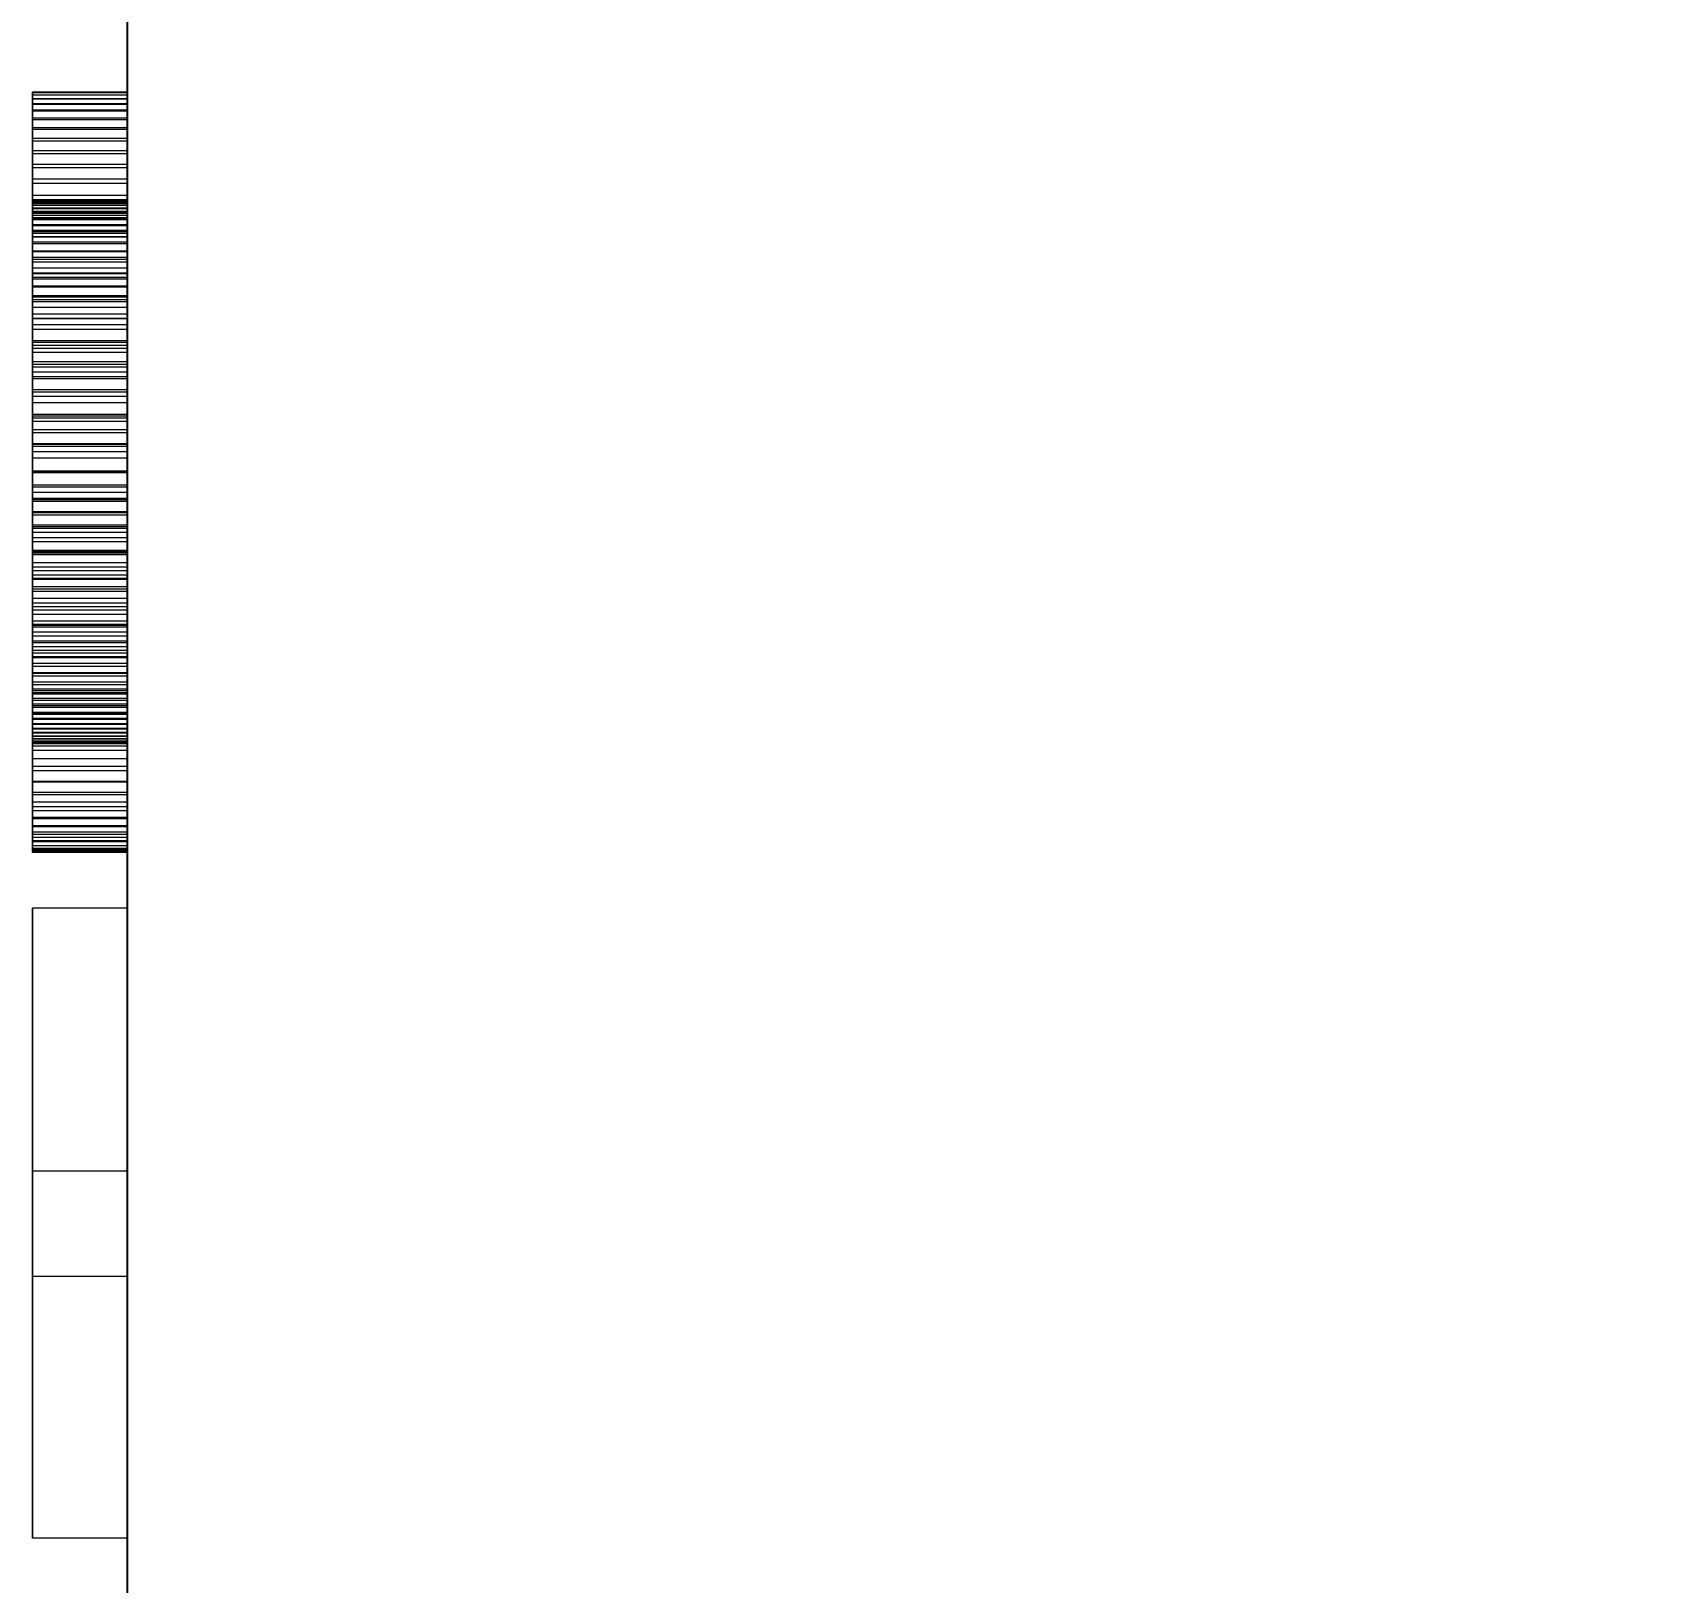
# Model space of a CAD drawing. Header units: millimetres. Extents: x 18 to 1043, y 90 to 420.
# Drawn here: x 272.492 to 275.938, y 171.114 to 174.384 of the extents above; entities that cross this region are included whole.
import ezdxf

# ---------------------------------------------------------------- set-up
doc = ezdxf.new("R2010")
doc.units = ezdxf.units.MM
doc.linetypes.add('WP_HIDDEN', pattern=[2.3, 1.5, -0.8])
for name, color, linetype, lineweight in [('DIMENSIONS', 7, 'CONTINUOUS', 18), ('HIDDEN', 7, 'WP_HIDDEN', 13), ('VISIBLE', 7, 'CONTINUOUS', 25)]:
    doc.layers.add(name, color=color, linetype=linetype, lineweight=lineweight)
doc.styles.add('CJK', font='Arial Unicode.ttf')
doc.styles.add('OpenSansCondensed-Light', font='OpenSansCondensed-Light.ttf')
doc.dimstyles.new('EZDXF', dxfattribs={"dimtxt": 0.25, "dimasz": 0.175, "dimexe": 0.375, "dimexo": 0.125, "dimgap": 0.1, "dimtad": 1, "dimlfac": 100, "dimzin": 12, "dimdsep": 46, "dimtxsty": 'OpenSansCondensed-Light', "dimblk": 'ARCHTICK', "dimcen": 2.5, "dimazin": 3, "dimtfac": 0.5, "dimtmove": 2, "dimatfit": 3})

# ---------------------------------------------------------------- blocks, each defined once
blk = doc.blocks.new('_ARCHTICK')
at = {"color": 0, "linetype": 'BYBLOCK', "const_width": 0.15}
blk.add_lwpolyline([(-0.5, -0.5), (0.5, 0.5)], dxfattribs=at)

msp = doc.modelspace()

# ---------------------------------------------------------------- linework, layer by layer
at = {"layer": 'HIDDEN', "ltscale": 1.538462}
for p, q in [((272.69231, 174.25853), (272.49231, 174.25853)), ((272.49231, 174.25853), (272.49231, 174.25701)), ((272.49231, 174.25693), (272.49231, 174.25853)), ((272.69231, 174.25701), (272.49231, 174.25701)), ((272.49231, 174.25701), (272.49231, 174.25242)), ((272.69231, 174.25693), (272.49231, 174.25693)), ((272.49231, 174.2521), (272.49231, 174.25693)), ((272.69231, 174.25242), (272.49231, 174.25242)), ((272.49231, 174.25242), (272.49231, 174.24478)), ((272.69231, 174.2521), (272.49231, 174.2521)), ((272.49231, 174.24406), (272.49231, 174.2521)), ((272.69231, 174.24478), (272.49231, 174.24478)), ((272.49231, 174.24478), (272.49231, 174.23408)), ((272.69231, 174.24406), (272.49231, 174.24406)), ((272.49231, 174.23279), (272.49231, 174.24406)), ((272.69231, 174.23408), (272.49231, 174.23408)), ((272.49231, 174.23408), (272.49231, 174.22033)), ((272.69231, 174.23279), (272.49231, 174.23279)), ((272.49231, 174.21831), (272.49231, 174.23279)), ((272.69231, 174.25853), (272.69231, 174.25701)), ((272.69231, 174.25693), (272.69231, 174.25853)), ((272.69231, 174.25701), (272.69231, 174.25242)), ((272.69231, 174.2521), (272.69231, 174.25693)), ((272.69231, 174.25242), (272.69231, 174.24478)), ((272.69231, 174.24406), (272.69231, 174.2521)), ((272.69231, 174.24478), (272.69231, 174.23408)), ((272.69231, 174.23279), (272.69231, 174.24406)), ((272.69231, 174.23408), (272.69231, 174.22033)), ((272.69231, 174.21831), (272.69231, 174.23279)), ((272.69231, 174.22033), (272.49231, 174.22033)), ((272.49231, 174.22033), (272.49231, 174.20351)), ((272.69231, 174.21831), (272.49231, 174.21831)), ((272.49231, 174.20062), (272.49231, 174.21831)), ((272.69231, 174.20351), (272.49231, 174.20351)), ((272.49231, 174.20351), (272.49231, 174.18364)), ((272.69231, 174.20062), (272.49231, 174.20062)), ((272.49231, 174.1797), (272.49231, 174.20062)), ((272.69231, 174.22033), (272.69231, 174.20351)), ((272.69231, 174.20062), (272.69231, 174.21831)), ((272.69231, 174.20351), (272.69231, 174.18364)), ((272.69231, 174.1797), (272.69231, 174.20062)), ((272.69231, 174.18364), (272.49231, 174.18364)), ((272.49231, 174.18364), (272.49231, 174.16072)), ((272.69231, 174.1797), (272.49231, 174.1797)), ((272.49231, 174.15557), (272.49231, 174.1797)), ((272.69231, 174.16072), (272.49231, 174.16072)), ((272.49231, 174.16072), (272.49231, 174.13488)), ((272.69231, 174.18364), (272.69231, 174.16072)), ((272.69231, 174.15557), (272.69231, 174.1797)), ((272.69231, 174.16072), (272.69231, 174.13488)), ((272.69231, 174.15557), (272.49231, 174.15557)), ((272.49231, 174.12849), (272.49231, 174.15557)), ((272.69231, 174.13488), (272.49231, 174.13488)), ((272.49231, 174.13488), (272.49231, 174.10627)), ((272.69231, 174.12849), (272.49231, 174.12849)), ((272.49231, 174.09873), (272.49231, 174.12849)), ((272.69231, 174.12849), (272.69231, 174.15557)), ((272.69231, 174.13488), (272.69231, 174.10627)), ((272.69231, 174.09873), (272.69231, 174.12849)), ((272.69231, 174.10627), (272.49231, 174.10627)), ((272.49231, 174.10627), (272.49231, 174.07489)), ((272.69231, 174.09873), (272.49231, 174.09873)), ((272.49231, 174.06628), (272.49231, 174.09873)), ((272.69231, 174.10627), (272.69231, 174.07489)), ((272.69231, 174.06628), (272.69231, 174.09873)), ((272.69231, 174.07489), (272.49231, 174.07489)), ((272.49231, 174.07489), (272.49231, 174.04074)), ((272.69231, 174.06628), (272.49231, 174.06628)), ((272.49231, 174.03116), (272.49231, 174.06628)), ((272.69231, 174.07489), (272.69231, 174.04074)), ((272.69231, 174.03116), (272.69231, 174.06628)), ((272.69231, 174.04074), (272.49231, 174.04074)), ((272.49231, 174.04074), (272.49231, 174.00381)), ((272.49231, 173.99335), (272.49231, 174.03116)), ((272.69231, 174.03116), (272.49231, 174.03116)), ((272.49231, 174.02864), (272.49231, 174.02973)), ((272.49231, 174.02973), (272.49231, 174.02909)), ((272.69231, 174.02973), (272.49231, 174.02973)), ((272.49231, 174.02909), (272.49231, 174.0272)), ((272.69231, 174.02909), (272.49231, 174.02909)), ((272.49231, 174.0254), (272.49231, 174.02864)), ((272.69231, 174.02864), (272.49231, 174.02864)), ((272.49231, 174.0272), (272.49231, 174.02403)), ((272.69231, 174.0272), (272.49231, 174.0272)), ((272.49231, 174.01999), (272.49231, 174.0254)), ((272.69231, 174.0254), (272.49231, 174.0254)), ((272.49231, 174.02403), (272.49231, 174.01961)), ((272.69231, 174.02403), (272.49231, 174.02403)), ((272.69231, 174.04074), (272.69231, 174.00381)), ((272.69231, 173.99335), (272.69231, 174.03116)), ((272.69231, 174.02864), (272.69231, 174.02973)), ((272.69231, 174.02973), (272.69231, 174.02909)), ((272.69231, 174.02909), (272.69231, 174.0272)), ((272.69231, 174.0254), (272.69231, 174.02864)), ((272.69231, 174.0272), (272.69231, 174.02403)), ((272.69231, 174.01999), (272.69231, 174.0254)), ((272.69231, 174.02403), (272.69231, 174.01961)), ((272.49231, 174.01242), (272.49231, 174.01999)), ((272.69231, 174.01999), (272.49231, 174.01999)), ((272.49231, 174.01961), (272.49231, 174.01392)), ((272.69231, 174.01961), (272.49231, 174.01961)), ((272.49231, 174.01392), (272.49231, 174.00696)), ((272.69231, 174.01392), (272.49231, 174.01392)), ((272.49231, 174.00269), (272.49231, 174.01242)), ((272.69231, 174.01242), (272.49231, 174.01242)), ((272.49231, 174.00696), (272.49231, 173.99874)), ((272.69231, 174.00696), (272.49231, 174.00696)), ((272.69231, 174.00381), (272.49231, 174.00381)), ((272.49231, 174.00381), (272.49231, 173.96412)), ((272.49231, 173.99079), (272.49231, 174.00269)), ((272.69231, 174.00269), (272.49231, 174.00269)), ((272.49231, 173.99874), (272.49231, 173.98925)), ((272.69231, 173.99874), (272.49231, 173.99874)), ((272.49231, 173.95286), (272.49231, 173.99335)), ((272.69231, 173.99335), (272.49231, 173.99335)), ((272.49231, 173.97673), (272.49231, 173.99079)), ((272.69231, 173.99079), (272.49231, 173.99079)), ((272.49231, 173.98925), (272.49231, 173.9785)), ((272.69231, 173.98925), (272.49231, 173.98925)), ((272.69231, 174.01242), (272.69231, 174.01999)), ((272.69231, 174.01961), (272.69231, 174.01392)), ((272.69231, 174.01392), (272.69231, 174.00696)), ((272.69231, 174.00269), (272.69231, 174.01242)), ((272.69231, 174.00696), (272.69231, 173.99874)), ((272.69231, 174.00381), (272.69231, 173.96412)), ((272.69231, 173.99079), (272.69231, 174.00269)), ((272.69231, 173.99874), (272.69231, 173.98925)), ((272.69231, 173.95286), (272.69231, 173.99335)), ((272.69231, 173.97673), (272.69231, 173.99079)), ((272.69231, 173.98925), (272.69231, 173.9785)), ((272.49231, 173.9785), (272.49231, 173.96649)), ((272.69231, 173.9785), (272.49231, 173.9785)), ((272.49231, 173.96051), (272.49231, 173.97673)), ((272.69231, 173.97673), (272.49231, 173.97673)), ((272.49231, 173.96649), (272.49231, 173.95321)), ((272.69231, 173.96649), (272.49231, 173.96649)), ((272.69231, 173.96412), (272.49231, 173.96412)), ((272.49231, 173.96412), (272.49231, 173.92166)), ((272.49231, 173.94221), (272.49231, 173.96051)), ((272.69231, 173.96051), (272.49231, 173.96051)), ((272.49231, 173.95321), (272.49231, 173.93867)), ((272.69231, 173.95321), (272.49231, 173.95321)), ((272.69231, 173.9785), (272.69231, 173.96649)), ((272.69231, 173.96051), (272.69231, 173.97673)), ((272.69231, 173.96649), (272.69231, 173.95321)), ((272.69231, 173.96412), (272.69231, 173.92166)), ((272.69231, 173.94221), (272.69231, 173.96051)), ((272.69231, 173.95321), (272.69231, 173.93867)), ((272.49231, 173.90969), (272.49231, 173.95286)), ((272.69231, 173.95286), (272.49231, 173.95286)), ((272.49231, 173.9219), (272.49231, 173.94221)), ((272.69231, 173.94221), (272.49231, 173.94221)), ((272.49231, 173.93867), (272.49231, 173.92286)), ((272.69231, 173.93867), (272.49231, 173.93867)), ((272.49231, 173.92286), (272.49231, 173.90578)), ((272.69231, 173.92286), (272.49231, 173.92286)), ((272.49231, 173.89959), (272.49231, 173.9219)), ((272.69231, 173.9219), (272.49231, 173.9219)), ((272.69231, 173.92166), (272.49231, 173.92166)), ((272.49231, 173.92166), (272.49231, 173.87642)), ((272.69231, 173.90969), (272.69231, 173.95286)), ((272.69231, 173.9219), (272.69231, 173.94221)), ((272.69231, 173.93867), (272.69231, 173.92286)), ((272.69231, 173.92286), (272.69231, 173.90578)), ((272.69231, 173.89959), (272.69231, 173.9219)), ((272.69231, 173.92166), (272.69231, 173.87642)), ((272.49231, 173.86384), (272.49231, 173.90969)), ((272.69231, 173.90969), (272.49231, 173.90969)), ((272.49231, 173.90578), (272.49231, 173.88745)), ((272.69231, 173.90578), (272.49231, 173.90578)), ((272.49231, 173.87528), (272.49231, 173.89959)), ((272.69231, 173.89959), (272.49231, 173.89959)), ((272.49231, 173.88745), (272.49231, 173.86784)), ((272.69231, 173.88745), (272.49231, 173.88745)), ((272.69231, 173.86384), (272.69231, 173.90969)), ((272.69231, 173.90578), (272.69231, 173.88745)), ((272.69231, 173.87528), (272.69231, 173.89959)), ((272.69231, 173.88745), (272.69231, 173.86784)), ((272.69231, 173.87642), (272.49231, 173.87642)), ((272.49231, 173.87642), (272.49231, 173.82909)), ((272.49231, 173.84897), (272.49231, 173.87528)), ((272.69231, 173.87528), (272.49231, 173.87528)), ((272.49231, 173.86784), (272.49231, 173.84726)), ((272.69231, 173.86784), (272.49231, 173.86784)), ((272.49231, 173.81618), (272.49231, 173.86384)), ((272.69231, 173.86384), (272.49231, 173.86384)), ((272.69231, 173.87642), (272.69231, 173.82909)), ((272.69231, 173.84897), (272.69231, 173.87528)), ((272.69231, 173.86784), (272.69231, 173.84726)), ((272.69231, 173.81618), (272.69231, 173.86384)), ((272.49231, 173.82065), (272.49231, 173.84897)), ((272.69231, 173.84897), (272.49231, 173.84897)), ((272.49231, 173.84726), (272.49231, 173.82599)), ((272.69231, 173.84726), (272.49231, 173.84726)), ((272.69231, 173.82909), (272.49231, 173.82909)), ((272.49231, 173.82909), (272.49231, 173.78032)), ((272.49231, 173.82599), (272.49231, 173.80402)), ((272.69231, 173.82599), (272.49231, 173.82599)), ((272.49231, 173.79033), (272.49231, 173.82065)), ((272.69231, 173.82065), (272.49231, 173.82065)), ((272.49231, 173.7676), (272.49231, 173.81618)), ((272.69231, 173.81618), (272.49231, 173.81618)), ((272.69231, 173.82065), (272.69231, 173.84897)), ((272.69231, 173.84726), (272.69231, 173.82599)), ((272.69231, 173.82909), (272.69231, 173.78032)), ((272.69231, 173.82599), (272.69231, 173.80402)), ((272.69231, 173.79033), (272.69231, 173.82065)), ((272.69231, 173.7676), (272.69231, 173.81618)), ((272.49231, 173.80402), (272.49231, 173.78136)), ((272.69231, 173.80402), (272.49231, 173.80402)), ((272.49231, 173.75801), (272.49231, 173.79033)), ((272.69231, 173.79033), (272.49231, 173.79033)), ((272.49231, 173.78136), (272.49231, 173.75801)), ((272.69231, 173.78136), (272.49231, 173.78136)), ((272.69231, 173.80402), (272.69231, 173.78136)), ((272.69231, 173.75801), (272.69231, 173.79033)), ((272.69231, 173.78136), (272.69231, 173.75801)), ((272.69231, 173.78032), (272.49231, 173.78032)), ((272.49231, 173.78032), (272.49231, 173.73013)), ((272.49231, 173.71808), (272.49231, 173.7676)), ((272.69231, 173.7676), (272.49231, 173.7676)), ((272.49231, 173.72418), (272.49231, 173.75801)), ((272.49231, 173.75801), (272.49231, 173.73396)), ((272.69231, 173.75801), (272.49231, 173.75801)), ((272.69231, 173.75801), (272.49231, 173.75801)), ((272.69231, 173.78032), (272.69231, 173.73013)), ((272.69231, 173.71808), (272.69231, 173.7676)), ((272.69231, 173.72418), (272.69231, 173.75801)), ((272.69231, 173.75801), (272.69231, 173.73396)), ((272.49231, 173.73396), (272.49231, 173.70922)), ((272.69231, 173.73396), (272.49231, 173.73396)), ((272.69231, 173.73013), (272.49231, 173.73013)), ((272.49231, 173.73013), (272.49231, 173.6785)), ((272.49231, 173.68934), (272.49231, 173.72418)), ((272.69231, 173.72418), (272.49231, 173.72418)), ((272.49231, 173.66763), (272.49231, 173.71808)), ((272.69231, 173.71808), (272.49231, 173.71808)), ((272.69231, 173.73396), (272.69231, 173.70922)), ((272.69231, 173.73013), (272.69231, 173.6785)), ((272.69231, 173.68934), (272.69231, 173.72418)), ((272.69231, 173.66763), (272.69231, 173.71808)), ((272.49231, 173.70922), (272.49231, 173.68379)), ((272.69231, 173.70922), (272.49231, 173.70922)), ((272.49231, 173.65347), (272.49231, 173.68934)), ((272.69231, 173.68934), (272.49231, 173.68934)), ((272.49231, 173.68379), (272.49231, 173.65767)), ((272.69231, 173.68379), (272.49231, 173.68379)), ((272.69231, 173.6785), (272.49231, 173.6785)), ((272.49231, 173.6785), (272.49231, 173.62545)), ((272.69231, 173.70922), (272.69231, 173.68379)), ((272.69231, 173.65347), (272.69231, 173.68934)), ((272.69231, 173.68379), (272.69231, 173.65767)), ((272.69231, 173.6785), (272.69231, 173.62545)), ((272.49231, 173.61626), (272.49231, 173.66763)), ((272.69231, 173.66763), (272.49231, 173.66763)), ((272.49231, 173.65767), (272.49231, 173.63086)), ((272.69231, 173.65767), (272.49231, 173.65767)), ((272.49231, 173.61658), (272.49231, 173.65347)), ((272.69231, 173.65347), (272.49231, 173.65347)), ((272.69231, 173.61626), (272.69231, 173.66763)), ((272.69231, 173.65767), (272.69231, 173.63086)), ((272.69231, 173.61658), (272.69231, 173.65347)), ((272.49231, 173.63086), (272.49231, 173.60335)), ((272.69231, 173.63086), (272.49231, 173.63086)), ((272.69231, 173.62545), (272.49231, 173.62545)), ((272.49231, 173.62545), (272.49231, 173.57096)), ((272.49231, 173.57868), (272.49231, 173.61658)), ((272.69231, 173.61658), (272.49231, 173.61658)), ((272.49231, 173.56396), (272.49231, 173.61626)), ((272.69231, 173.61626), (272.49231, 173.61626)), ((272.69231, 173.63086), (272.69231, 173.60335)), ((272.69231, 173.62545), (272.69231, 173.57096)), ((272.69231, 173.57868), (272.69231, 173.61658)), ((272.69231, 173.56396), (272.69231, 173.61626)), ((272.49231, 173.60335), (272.49231, 173.57515)), ((272.69231, 173.60335), (272.49231, 173.60335)), ((272.49231, 173.53975), (272.49231, 173.57868)), ((272.69231, 173.57868), (272.49231, 173.57868)), ((272.49231, 173.57515), (272.49231, 173.54625)), ((272.69231, 173.57515), (272.49231, 173.57515)), ((272.69231, 173.60335), (272.69231, 173.57515)), ((272.69231, 173.53975), (272.69231, 173.57868)), ((272.69231, 173.57515), (272.69231, 173.54625)), ((272.69231, 173.57096), (272.49231, 173.57096)), ((272.49231, 173.57096), (272.49231, 173.51505)), ((272.49231, 173.51072), (272.49231, 173.56396)), ((272.69231, 173.56396), (272.49231, 173.56396)), ((272.49231, 173.54625), (272.49231, 173.51667)), ((272.69231, 173.54625), (272.49231, 173.54625)), ((272.49231, 173.49981), (272.49231, 173.53975)), ((272.69231, 173.53975), (272.49231, 173.53975)), ((272.69231, 173.57096), (272.69231, 173.51505)), ((272.69231, 173.51072), (272.69231, 173.56396)), ((272.69231, 173.54625), (272.69231, 173.51667)), ((272.69231, 173.49981), (272.69231, 173.53975)), ((272.49231, 173.51667), (272.49231, 173.48639)), ((272.69231, 173.51667), (272.49231, 173.51667)), ((272.69231, 173.51505), (272.49231, 173.51505)), ((272.49231, 173.51505), (272.49231, 173.4577)), ((272.49231, 173.45656), (272.49231, 173.51072)), ((272.69231, 173.51072), (272.49231, 173.51072)), ((272.69231, 173.51667), (272.69231, 173.48639)), ((272.69231, 173.51505), (272.69231, 173.4577)), ((272.69231, 173.45656), (272.69231, 173.51072)), ((272.49231, 173.45885), (272.49231, 173.49981)), ((272.69231, 173.49981), (272.49231, 173.49981)), ((272.49231, 173.48639), (272.49231, 173.45541)), ((272.69231, 173.48639), (272.49231, 173.48639)), ((272.69231, 173.45885), (272.69231, 173.49981)), ((272.69231, 173.48639), (272.69231, 173.45541)), ((272.49231, 173.42964), (272.49231, 173.45885)), ((272.69231, 173.45885), (272.49231, 173.45885)), ((272.69231, 173.4577), (272.49231, 173.4577)), ((272.49231, 173.4577), (272.49231, 173.41388)), ((272.49231, 173.39814), (272.49231, 173.45656)), ((272.69231, 173.45656), (272.49231, 173.45656)), ((272.49231, 173.45541), (272.49231, 173.42499)), ((272.69231, 173.45541), (272.49231, 173.45541)), ((272.69231, 173.42964), (272.69231, 173.45885)), ((272.69231, 173.4577), (272.69231, 173.41388)), ((272.69231, 173.39814), (272.69231, 173.45656)), ((272.69231, 173.45541), (272.69231, 173.42499)), ((272.49231, 173.40096), (272.49231, 173.42964)), ((272.69231, 173.42964), (272.49231, 173.42964)), ((272.49231, 173.42499), (272.49231, 173.39522)), ((272.69231, 173.42499), (272.49231, 173.42499)), ((272.69231, 173.41388), (272.49231, 173.41388)), ((272.49231, 173.41388), (272.49231, 173.37108)), ((272.69231, 173.40096), (272.69231, 173.42964)), ((272.69231, 173.42499), (272.69231, 173.39522)), ((272.69231, 173.41388), (272.69231, 173.37108)), ((272.49231, 173.37278), (272.49231, 173.40096)), ((272.69231, 173.40096), (272.49231, 173.40096)), ((272.49231, 173.3413), (272.49231, 173.39814)), ((272.69231, 173.39814), (272.49231, 173.39814)), ((272.49231, 173.39522), (272.49231, 173.36609)), ((272.69231, 173.39522), (272.49231, 173.39522)), ((272.49231, 173.34512), (272.49231, 173.37278)), ((272.69231, 173.37278), (272.49231, 173.37278)), ((272.69231, 173.37108), (272.49231, 173.37108)), ((272.49231, 173.37108), (272.49231, 173.32929)), ((272.69231, 173.37278), (272.69231, 173.40096)), ((272.69231, 173.3413), (272.69231, 173.39814)), ((272.69231, 173.39522), (272.69231, 173.36609)), ((272.69231, 173.34512), (272.69231, 173.37278)), ((272.69231, 173.37108), (272.69231, 173.32929)), ((272.49231, 173.36609), (272.49231, 173.33761)), ((272.69231, 173.36609), (272.49231, 173.36609)), ((272.49231, 173.31797), (272.49231, 173.34512)), ((272.69231, 173.34512), (272.49231, 173.34512)), ((272.49231, 173.28602), (272.49231, 173.3413)), ((272.69231, 173.3413), (272.49231, 173.3413)), ((272.49231, 173.33761), (272.49231, 173.30978)), ((272.69231, 173.33761), (272.49231, 173.33761)), ((272.69231, 173.36609), (272.69231, 173.33761)), ((272.69231, 173.31797), (272.69231, 173.34512)), ((272.69231, 173.28602), (272.69231, 173.3413)), ((272.69231, 173.33761), (272.69231, 173.30978)), ((272.69231, 173.32929), (272.49231, 173.32929)), ((272.49231, 173.32929), (272.49231, 173.28853)), ((272.49231, 173.29134), (272.49231, 173.31797)), ((272.69231, 173.31797), (272.49231, 173.31797)), ((272.49231, 173.30978), (272.49231, 173.2826)), ((272.69231, 173.30978), (272.49231, 173.30978)), ((272.69231, 173.32929), (272.69231, 173.28853)), ((272.69231, 173.29134), (272.69231, 173.31797)), ((272.69231, 173.30978), (272.69231, 173.2826)), ((272.49231, 173.26522), (272.49231, 173.29134)), ((272.69231, 173.29134), (272.49231, 173.29134)), ((272.69231, 173.28853), (272.49231, 173.28853)), ((272.49231, 173.28853), (272.49231, 173.24878)), ((272.49231, 173.23233), (272.49231, 173.28602)), ((272.69231, 173.28602), (272.49231, 173.28602)), ((272.49231, 173.2826), (272.49231, 173.25607)), ((272.69231, 173.2826), (272.49231, 173.2826)), ((272.49231, 173.23962), (272.49231, 173.26522)), ((272.69231, 173.26522), (272.49231, 173.26522)), ((272.69231, 173.26522), (272.69231, 173.29134)), ((272.69231, 173.28853), (272.69231, 173.24878)), ((272.69231, 173.23233), (272.69231, 173.28602)), ((272.69231, 173.2826), (272.69231, 173.25607)), ((272.69231, 173.23962), (272.69231, 173.26522)), ((272.49231, 173.25607), (272.49231, 173.23018)), ((272.69231, 173.25607), (272.49231, 173.25607)), ((272.69231, 173.24878), (272.49231, 173.24878)), ((272.49231, 173.24878), (272.49231, 173.21005)), ((272.49231, 173.21453), (272.49231, 173.23962)), ((272.69231, 173.23962), (272.49231, 173.23962)), ((272.49231, 173.1802), (272.49231, 173.23233)), ((272.69231, 173.23233), (272.49231, 173.23233)), ((272.49231, 173.23018), (272.49231, 173.20494)), ((272.69231, 173.23018), (272.49231, 173.23018)), ((272.69231, 173.25607), (272.69231, 173.23018)), ((272.69231, 173.24878), (272.69231, 173.21005)), ((272.69231, 173.21453), (272.69231, 173.23962)), ((272.69231, 173.1802), (272.69231, 173.23233)), ((272.69231, 173.23018), (272.69231, 173.20494)), ((272.49231, 173.18995), (272.49231, 173.21453)), ((272.69231, 173.21453), (272.49231, 173.21453)), ((272.69231, 173.21005), (272.49231, 173.21005)), ((272.49231, 173.21005), (272.49231, 173.17234)), ((272.49231, 173.20494), (272.49231, 173.18035)), ((272.69231, 173.20494), (272.49231, 173.20494)), ((272.69231, 173.18995), (272.69231, 173.21453)), ((272.69231, 173.21005), (272.69231, 173.17234)), ((272.69231, 173.20494), (272.69231, 173.18035)), ((272.49231, 173.16589), (272.49231, 173.18995)), ((272.69231, 173.18995), (272.49231, 173.18995)), ((272.49231, 173.18035), (272.49231, 173.15641)), ((272.69231, 173.18035), (272.49231, 173.18035)), ((272.49231, 173.12965), (272.49231, 173.1802)), ((272.69231, 173.1802), (272.49231, 173.1802)), ((272.69231, 173.17234), (272.49231, 173.17234)), ((272.49231, 173.17234), (272.49231, 173.13565)), ((272.49231, 173.14234), (272.49231, 173.16589)), ((272.69231, 173.16589), (272.49231, 173.16589)), ((272.69231, 173.16589), (272.69231, 173.18995)), ((272.69231, 173.18035), (272.69231, 173.15641)), ((272.69231, 173.12965), (272.69231, 173.1802)), ((272.69231, 173.17234), (272.69231, 173.13565)), ((272.69231, 173.14234), (272.69231, 173.16589)), ((272.49231, 173.15641), (272.49231, 173.13312)), ((272.69231, 173.15641), (272.49231, 173.15641)), ((272.49231, 173.1193), (272.49231, 173.14234)), ((272.69231, 173.14234), (272.49231, 173.14234)), ((272.69231, 173.13565), (272.49231, 173.13565)), ((272.49231, 173.13565), (272.49231, 173.09998)), ((272.49231, 173.13312), (272.49231, 173.11047)), ((272.69231, 173.13312), (272.49231, 173.13312)), ((272.49231, 173.08067), (272.49231, 173.12965)), ((272.69231, 173.12965), (272.49231, 173.12965)), ((272.69231, 173.15641), (272.69231, 173.13312)), ((272.69231, 173.1193), (272.69231, 173.14234)), ((272.69231, 173.13565), (272.69231, 173.09998)), ((272.69231, 173.13312), (272.69231, 173.11047)), ((272.69231, 173.08067), (272.69231, 173.12965)), ((272.49231, 173.09678), (272.49231, 173.1193)), ((272.69231, 173.1193), (272.49231, 173.1193)), ((272.49231, 173.11047), (272.49231, 173.08847)), ((272.69231, 173.11047), (272.49231, 173.11047)), ((272.69231, 173.09998), (272.49231, 173.09998)), ((272.49231, 173.09998), (272.49231, 173.06533)), ((272.49231, 173.07478), (272.49231, 173.09678)), ((272.69231, 173.09678), (272.49231, 173.09678)), ((272.69231, 173.09678), (272.69231, 173.1193)), ((272.69231, 173.11047), (272.69231, 173.08847)), ((272.69231, 173.09998), (272.69231, 173.06533)), ((272.69231, 173.07478), (272.69231, 173.09678)), ((272.49231, 173.08847), (272.49231, 173.06712)), ((272.69231, 173.08847), (272.49231, 173.08847)), ((272.49231, 173.03326), (272.49231, 173.08067)), ((272.69231, 173.08067), (272.49231, 173.08067)), ((272.49231, 173.05328), (272.49231, 173.07478)), ((272.69231, 173.07478), (272.49231, 173.07478)), ((272.49231, 173.06712), (272.49231, 173.04642)), ((272.69231, 173.06712), (272.49231, 173.06712)), ((272.69231, 173.06533), (272.49231, 173.06533)), ((272.49231, 173.06533), (272.49231, 173.0317)), ((272.69231, 173.08847), (272.69231, 173.06712)), ((272.69231, 173.03326), (272.69231, 173.08067)), ((272.69231, 173.05328), (272.69231, 173.07478)), ((272.69231, 173.06712), (272.69231, 173.04642)), ((272.69231, 173.06533), (272.69231, 173.0317)), ((272.49231, 173.03271), (272.49231, 173.05328)), ((272.69231, 173.05328), (272.49231, 173.05328)), ((272.49231, 173.04642), (272.49231, 173.02668)), ((272.69231, 173.04642), (272.49231, 173.04642)), ((272.49231, 172.98805), (272.49231, 173.03326)), ((272.69231, 173.03326), (272.49231, 173.03326)), ((272.49231, 173.01346), (272.49231, 173.03271)), ((272.69231, 173.03271), (272.49231, 173.03271)), ((272.69231, 173.0317), (272.49231, 173.0317)), ((272.49231, 173.0317), (272.49231, 172.99908)), ((272.49231, 173.02668), (272.49231, 173.00821)), ((272.69231, 173.02668), (272.49231, 173.02668)), ((272.69231, 173.03271), (272.69231, 173.05328)), ((272.69231, 173.04642), (272.69231, 173.02668)), ((272.69231, 172.98805), (272.69231, 173.03326)), ((272.69231, 173.01346), (272.69231, 173.03271)), ((272.69231, 173.0317), (272.69231, 172.99908)), ((272.69231, 173.02668), (272.69231, 173.00821)), ((272.49231, 172.99555), (272.49231, 173.01346)), ((272.69231, 173.01346), (272.49231, 173.01346)), ((272.49231, 173.00821), (272.49231, 172.99101)), ((272.69231, 173.00821), (272.49231, 173.00821)), ((272.69231, 172.99908), (272.49231, 172.99908)), ((272.49231, 172.99908), (272.49231, 172.96749)), ((272.49231, 172.97895), (272.49231, 172.99555)), ((272.69231, 172.99555), (272.49231, 172.99555)), ((272.49231, 172.99101), (272.49231, 172.97509)), ((272.69231, 172.99101), (272.49231, 172.99101)), ((272.69231, 172.99555), (272.69231, 173.01346)), ((272.69231, 173.00821), (272.69231, 172.99101)), ((272.69231, 172.99908), (272.69231, 172.96749)), ((272.69231, 172.97895), (272.69231, 172.99555)), ((272.69231, 172.99101), (272.69231, 172.97509)), ((272.49231, 172.94567), (272.49231, 172.98805)), ((272.69231, 172.98805), (272.49231, 172.98805)), ((272.49231, 172.96369), (272.49231, 172.97895)), ((272.69231, 172.97895), (272.49231, 172.97895)), ((272.49231, 172.97509), (272.49231, 172.96045)), ((272.69231, 172.97509), (272.49231, 172.97509)), ((272.69231, 172.96749), (272.49231, 172.96749)), ((272.49231, 172.96749), (272.49231, 172.93691)), ((272.49231, 172.94975), (272.49231, 172.96369)), ((272.69231, 172.96369), (272.49231, 172.96369)), ((272.49231, 172.96045), (272.49231, 172.94707)), ((272.69231, 172.96045), (272.49231, 172.96045)), ((272.69231, 172.94567), (272.69231, 172.98805)), ((272.69231, 172.96369), (272.69231, 172.97895)), ((272.69231, 172.97509), (272.69231, 172.96045)), ((272.69231, 172.96749), (272.69231, 172.93691)), ((272.69231, 172.94975), (272.69231, 172.96369)), ((272.69231, 172.96045), (272.69231, 172.94707)), ((272.49231, 172.93715), (272.49231, 172.94975)), ((272.69231, 172.94975), (272.49231, 172.94975)), ((272.49231, 172.94707), (272.49231, 172.93497)), ((272.69231, 172.94707), (272.49231, 172.94707)), ((272.49231, 172.90611), (272.49231, 172.94567)), ((272.69231, 172.94567), (272.49231, 172.94567)), ((272.49231, 172.92586), (272.49231, 172.93715)), ((272.69231, 172.93715), (272.49231, 172.93715)), ((272.69231, 172.93691), (272.49231, 172.93691)), ((272.49231, 172.93691), (272.49231, 172.90735)), ((272.49231, 172.93497), (272.49231, 172.92415)), ((272.69231, 172.93497), (272.49231, 172.93497)), ((272.49231, 172.91591), (272.49231, 172.92586)), ((272.69231, 172.92586), (272.49231, 172.92586)), ((272.49231, 172.92415), (272.49231, 172.9146)), ((272.69231, 172.92415), (272.49231, 172.92415)), ((272.69231, 172.93715), (272.69231, 172.94975)), ((272.69231, 172.94707), (272.69231, 172.93497)), ((272.69231, 172.90611), (272.69231, 172.94567)), ((272.69231, 172.92586), (272.69231, 172.93715)), ((272.69231, 172.93691), (272.69231, 172.90735)), ((272.69231, 172.93497), (272.69231, 172.92415)), ((272.69231, 172.91591), (272.69231, 172.92586)), ((272.69231, 172.92415), (272.69231, 172.9146)), ((272.49231, 172.90728), (272.49231, 172.91591)), ((272.69231, 172.91591), (272.49231, 172.91591)), ((272.49231, 172.9146), (272.49231, 172.90632)), ((272.69231, 172.9146), (272.49231, 172.9146)), ((272.69231, 172.90735), (272.49231, 172.90735)), ((272.49231, 172.90735), (272.49231, 172.87882)), ((272.49231, 172.89998), (272.49231, 172.90728)), ((272.69231, 172.90728), (272.49231, 172.90728)), ((272.49231, 172.90632), (272.49231, 172.89931)), ((272.69231, 172.90632), (272.49231, 172.90632)), ((272.49231, 172.86938), (272.49231, 172.90611)), ((272.69231, 172.90611), (272.49231, 172.90611)), ((272.49231, 172.89401), (272.49231, 172.89998)), ((272.69231, 172.89998), (272.49231, 172.89998)), ((272.49231, 172.89931), (272.49231, 172.89358)), ((272.69231, 172.89931), (272.49231, 172.89931)), ((272.49231, 172.88936), (272.49231, 172.89401)), ((272.69231, 172.89401), (272.49231, 172.89401)), ((272.49231, 172.89358), (272.49231, 172.88912)), ((272.69231, 172.89358), (272.49231, 172.89358)), ((272.49231, 172.88605), (272.49231, 172.88936)), ((272.69231, 172.88936), (272.49231, 172.88936)), ((272.49231, 172.88912), (272.49231, 172.88594)), ((272.69231, 172.88912), (272.49231, 172.88912)), ((272.49231, 172.88405), (272.49231, 172.88605)), ((272.69231, 172.88605), (272.49231, 172.88605)), ((272.49231, 172.88594), (272.49231, 172.88403)), ((272.69231, 172.88594), (272.49231, 172.88594)), ((272.69231, 172.90728), (272.69231, 172.91591)), ((272.69231, 172.9146), (272.69231, 172.90632)), ((272.69231, 172.90735), (272.69231, 172.87882)), ((272.69231, 172.89998), (272.69231, 172.90728)), ((272.69231, 172.90632), (272.69231, 172.89931)), ((272.69231, 172.86938), (272.69231, 172.90611)), ((272.69231, 172.89401), (272.69231, 172.89998)), ((272.69231, 172.89931), (272.69231, 172.89358)), ((272.69231, 172.88936), (272.69231, 172.89401)), ((272.69231, 172.89358), (272.69231, 172.88912)), ((272.69231, 172.88605), (272.69231, 172.88936)), ((272.69231, 172.88912), (272.69231, 172.88594)), ((272.69231, 172.88405), (272.69231, 172.88605)), ((272.69231, 172.88594), (272.69231, 172.88403)), ((272.49231, 172.88339), (272.49231, 172.88405)), ((272.69231, 172.88405), (272.49231, 172.88405)), ((272.49231, 172.88403), (272.49231, 172.88339)), ((272.69231, 172.88403), (272.49231, 172.88403)), ((272.69231, 172.88339), (272.49231, 172.88339)), ((272.69231, 172.87882), (272.49231, 172.87882)), ((272.49231, 172.87882), (272.49231, 172.85166)), ((272.49231, 172.83547), (272.49231, 172.86938)), ((272.69231, 172.86938), (272.49231, 172.86938)), ((272.69231, 172.85166), (272.49231, 172.85166)), ((272.49231, 172.85166), (272.49231, 172.82626)), ((272.69231, 172.88339), (272.69231, 172.88405)), ((272.69231, 172.88403), (272.69231, 172.88339)), ((272.69231, 172.87882), (272.69231, 172.85166)), ((272.69231, 172.83547), (272.69231, 172.86938)), ((272.69231, 172.85166), (272.69231, 172.82626)), ((272.49231, 172.80438), (272.49231, 172.83547)), ((272.69231, 172.83547), (272.49231, 172.83547)), ((272.69231, 172.82626), (272.49231, 172.82626)), ((272.49231, 172.82626), (272.49231, 172.80261)), ((272.69231, 172.80438), (272.69231, 172.83547)), ((272.69231, 172.82626), (272.69231, 172.80261)), ((272.49231, 172.77612), (272.49231, 172.80438)), ((272.69231, 172.80438), (272.49231, 172.80438)), ((272.69231, 172.80261), (272.49231, 172.80261)), ((272.49231, 172.80261), (272.49231, 172.78071)), ((272.69231, 172.77612), (272.69231, 172.80438)), ((272.69231, 172.80261), (272.69231, 172.78071)), ((272.69231, 172.78071), (272.49231, 172.78071)), ((272.49231, 172.78071), (272.49231, 172.76057)), ((272.49231, 172.75068), (272.49231, 172.77612)), ((272.69231, 172.77612), (272.49231, 172.77612)), ((272.69231, 172.76057), (272.49231, 172.76057)), ((272.49231, 172.76057), (272.49231, 172.74217)), ((272.49231, 172.72816), (272.49231, 172.75068)), ((272.69231, 172.75068), (272.49231, 172.75068)), ((272.69231, 172.78071), (272.69231, 172.76057)), ((272.69231, 172.75068), (272.69231, 172.77612)), ((272.69231, 172.76057), (272.69231, 172.74217)), ((272.69231, 172.72816), (272.69231, 172.75068)), ((272.69231, 172.74217), (272.49231, 172.74217)), ((272.49231, 172.74217), (272.49231, 172.72553)), ((272.49231, 172.70864), (272.49231, 172.72816)), ((272.69231, 172.72816), (272.49231, 172.72816)), ((272.69231, 172.72553), (272.49231, 172.72553)), ((272.49231, 172.72553), (272.49231, 172.71064)), ((272.69231, 172.74217), (272.69231, 172.72553)), ((272.69231, 172.70864), (272.69231, 172.72816)), ((272.69231, 172.72553), (272.69231, 172.71064)), ((272.69231, 172.71064), (272.49231, 172.71064)), ((272.49231, 172.71064), (272.49231, 172.6975)), ((272.49231, 172.69212), (272.49231, 172.70864)), ((272.69231, 172.70864), (272.49231, 172.70864)), ((272.69231, 172.6975), (272.49231, 172.6975)), ((272.49231, 172.6975), (272.49231, 172.68611)), ((272.49231, 172.67861), (272.49231, 172.69212)), ((272.69231, 172.69212), (272.49231, 172.69212)), ((272.69231, 172.68611), (272.49231, 172.68611)), ((272.49231, 172.68611), (272.49231, 172.67648)), ((272.49231, 172.6681), (272.49231, 172.67861)), ((272.69231, 172.67861), (272.49231, 172.67861)), ((272.69231, 172.71064), (272.69231, 172.6975)), ((272.69231, 172.69212), (272.69231, 172.70864)), ((272.69231, 172.6975), (272.69231, 172.68611)), ((272.69231, 172.67861), (272.69231, 172.69212)), ((272.69231, 172.68611), (272.69231, 172.67648)), ((272.69231, 172.6681), (272.69231, 172.67861)), ((272.69231, 172.67648), (272.49231, 172.67648)), ((272.49231, 172.67648), (272.49231, 172.6686)), ((272.69231, 172.6686), (272.49231, 172.6686)), ((272.49231, 172.6686), (272.49231, 172.66247)), ((272.49231, 172.66059), (272.49231, 172.6681)), ((272.69231, 172.6681), (272.49231, 172.6681)), ((272.69231, 172.66247), (272.49231, 172.66247)), ((272.49231, 172.66247), (272.49231, 172.65809)), ((272.49231, 172.65608), (272.49231, 172.66059)), ((272.69231, 172.66059), (272.49231, 172.66059)), ((272.69231, 172.65809), (272.49231, 172.65809)), ((272.49231, 172.65809), (272.49231, 172.65546)), ((272.49231, 172.65458), (272.49231, 172.65608)), ((272.69231, 172.65608), (272.49231, 172.65608)), ((272.69231, 172.65546), (272.49231, 172.65546)), ((272.49231, 172.65546), (272.49231, 172.65458)), ((272.69231, 172.65458), (272.49231, 172.65458)), ((272.69231, 172.67648), (272.69231, 172.6686)), ((272.69231, 172.6686), (272.69231, 172.66247)), ((272.69231, 172.66059), (272.69231, 172.6681)), ((272.69231, 172.66247), (272.69231, 172.65809)), ((272.69231, 172.65608), (272.69231, 172.66059)), ((272.69231, 172.65809), (272.69231, 172.65546)), ((272.69231, 172.65458), (272.69231, 172.65608)), ((272.69231, 172.65546), (272.69231, 172.65458)), ((272.49231, 171.98188), (272.49231, 172.53675)), ((272.69231, 172.53675), (272.49231, 172.53675)), ((272.49231, 172.53675), (272.49231, 171.20736)), ((272.69231, 172.53675), (272.69231, 171.20736)), ((272.69231, 171.98188), (272.69231, 172.53675)), ((272.49231, 171.75994), (272.49231, 171.98188)), ((272.69231, 171.98188), (272.49231, 171.98188)), ((272.69231, 171.75994), (272.69231, 171.98188)), ((272.69231, 171.75994), (272.49231, 171.75994)), ((272.49231, 171.20736), (272.49231, 171.75994)), ((272.69231, 171.20736), (272.69231, 171.75994)), ((272.69231, 171.20736), (272.49231, 171.20736))]:
    msp.add_line(p, q, dxfattribs=at)
at = {"layer": 'VISIBLE'}
msp.add_line((272.69231, 91.53846), (272.69231, 191.53846), dxfattribs=at)

# ---------------------------------------------------------------- dimensions: what is measured, and where the dimension line sits
at = {"layer": 'DIMENSIONS'}
msp.add_linear_dim(base=(285, 91.53846), p1=(272.69231, 91.53846), p2=(272.69231, 191.53846), angle=90, dimstyle='EZDXF', override={"dimtxt": 4, "dimasz": 2.307692, "dimexe": 1.230769, "dimexo": 1.230769, "dimgap": 1.538462, "dimdec": 4, "dimlfac": 1, "dimzin": 8, "dimtxsty": 'CJK', "dimclrd": 7, "dimclre": 7, "dimclrt": 7}, dxfattribs=at).render()

doc.saveas('drawing.dxf')
